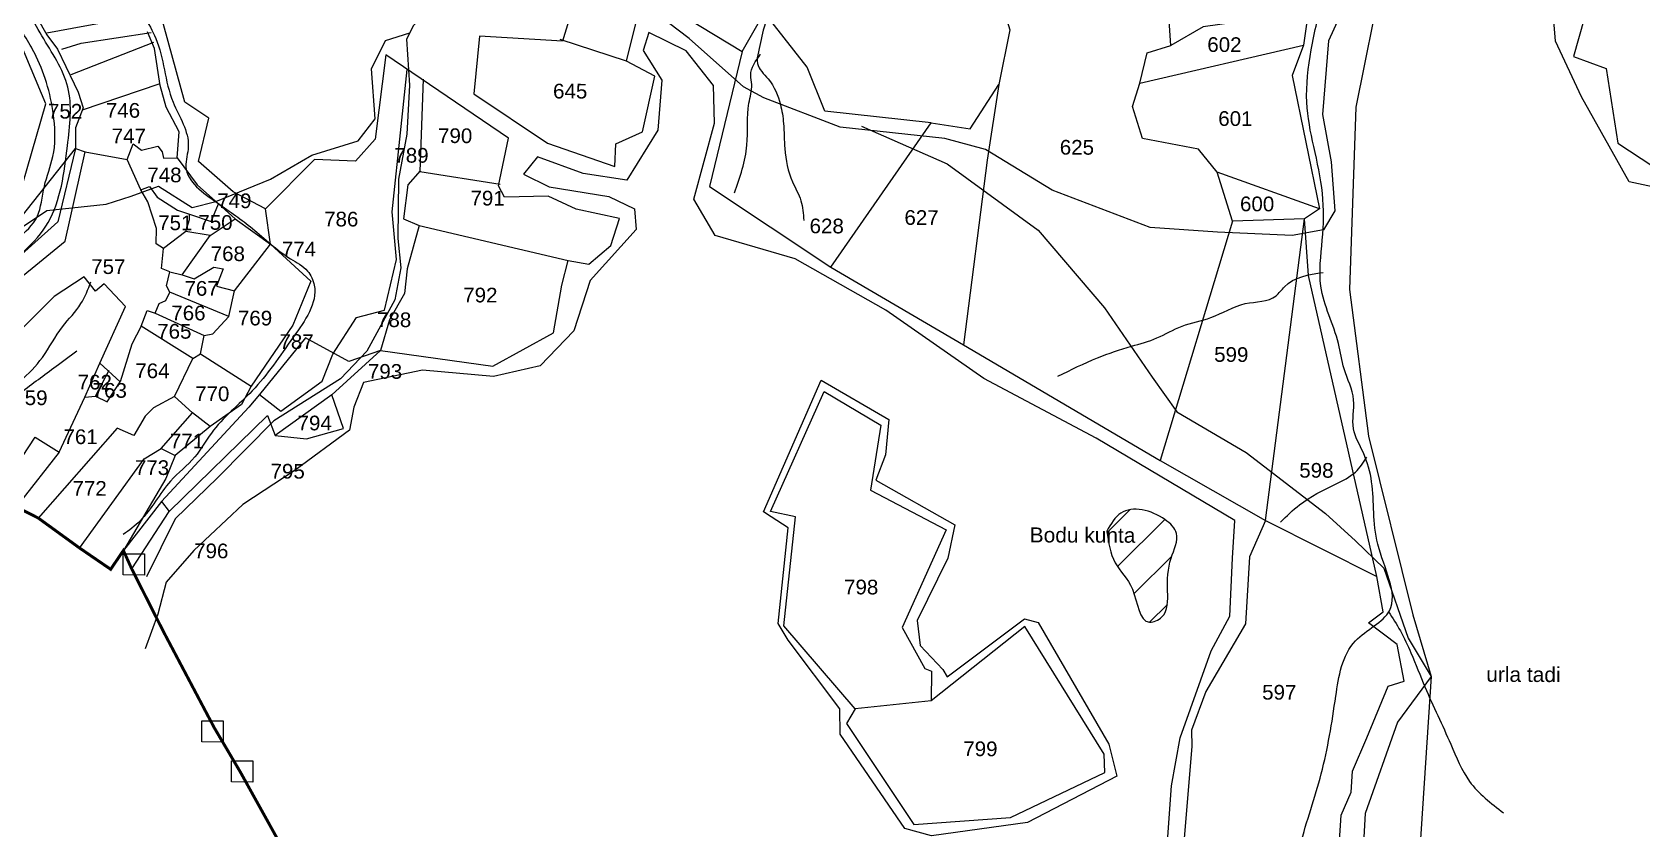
# Model space of a CAD drawing. Header units: inches. Extents: x 179671 to 186598, y 1613440 to 1621634.
# Drawn here: x 180495 to 182138, y 1616213 to 1617026 of the extents above; entities that cross this region are included whole.
import ezdxf
from ezdxf.enums import TextEntityAlignment as Align

# ---------------------------------------------------------------- set-up
doc = ezdxf.new("R2010")
doc.units = ezdxf.units.IN
doc.header["$LTSCALE"] = 15
doc.header["$MEASUREMENT"] = 0
for name, color, linetype in [('HILLS', 3, 'Continuous'), ('PLOT', 7, 'Continuous'), ('PLOT NO', 7, 'Continuous'), ('ROAD', 1, 'Continuous'), ('STREAM', 4, 'Continuous'), ('text1', 7, 'Continuous'), ('VILLAGE BOUNADRY', 5, 'Continuous'), ('VILLAGE BOUNADRY STONES', 1, 'Continuous')]:
    doc.layers.add(name, color=color, linetype=linetype)
doc.styles.get("Standard").update_dxf_attribs({"font": 'arial.ttf'})

msp = doc.modelspace()

# ---------------------------------------------------------------- hatches: boundary and pattern name
at = {"layer": 'STREAM'}
h = msp.add_hatch(dxfattribs=at)
h.set_pattern_fill('ANSI31', color=256, scale=254.535425, angle=-0.2316)
h.set_pattern_definition([(44.7684, (179073.567, 1616750.192), (-22.40683, 22.58873), [])])
edge = h.paths.add_edge_path()
edge.add_spline(control_points=[(181592, 1616516.4), (181596.1, 1616523.7), (181608.4, 1616545), (181645.3, 1616536.1), (181668.6, 1616512.9), (181654.2, 1616485.7), (181653.6, 1616458.7), (181655.2, 1616430.1), (181625, 1616417), (181623, 1616460.7), (181597.1, 1616482.3), (181593.7, 1616504.9), (181592, 1616516.4)], knot_values=[0, 0, 0, 0, 4.605874, 13.541889, 17.162116, 22.229746, 28.917718, 34.18549, 36.884854, 44.336815, 50.682563, 57.221071, 57.221071, 57.221071, 57.221071], degree=3, periodic=0)
h.paths.add_polyline_path([(181509.4, 1616500.9), (181625.1, 1616500.4), (181625.2, 1616523.7), (181509.5, 1616524.2)], flags=9)

# ---------------------------------------------------------------- linework, layer by layer
at = {"layer": 'HILLS'}
for points in [[(182162, 1617210.9), (182055.4, 1617282.1), (182009.6, 1617279.1), (181973.5, 1617228.2), (181937.9, 1617150.1), (181914, 1617114.4), (181873.3, 1617083), (181846.3, 1616949.2), (181839.9, 1616763), (181859.3, 1616613.5), (181904.4, 1616431), (181923.2, 1616368.1), (181888.7, 1616321.6), (181855.7, 1616228.3), (181851.1, 1616143.6)], [(182163.3, 1616864.8), (182125.4, 1616872.8), (182076.7, 1616959.7), (182050.1, 1617016.6), (182044.6, 1617083.5), (182073.1, 1617106), (182171.6, 1617102.4)]]:
    msp.add_lwpolyline(points, dxfattribs=at)
at = {"layer": 'PLOT'}
for points in [[(181101.6, 1616996.1), (181115.8, 1617052.3), (181135.3, 1617057), (181219.8, 1617006.1), (181237.6, 1617036.9), (181292, 1617156.5), (181332.9, 1617199.4), (181394.3, 1617269.3), (181428, 1617296), (181446.4, 1617334.9), (181448.7, 1617307), (181476.6, 1617339.2), (181614, 1617375), (181692.8, 1617375), (181762.5, 1617368.7), (181813.1, 1617357.5), (181856.7, 1617344.4), (181899.4, 1617361.6), (181966.7, 1617345.8), (181994.6, 1617347.8), (181999.3, 1617362.1)], [(181813.1, 1617357.5), (181810.6, 1617260.2), (181793.1, 1617205.6), (181799.6, 1617115.8), (181819.5, 1617099.8), (181800.8, 1617067.9), (181792.9, 1617012.3), (181781.1, 1616981.4), (181809.2, 1616845.4), (181793.8, 1616835.1)], [(181450.2, 1617166.3), (181493, 1617028.1), (181481.9, 1616972.3), (181470, 1616895.2), (181445.6, 1616706.7)], [(180471.1, 1617092.9), (180484.1, 1617083.5), (180486.8, 1617074.3), (180500.2, 1617040.4), (180509.8, 1617023), (180520.7, 1617008.4), (180537.7, 1616973.1), (180541.8, 1616964.6), (180547.1, 1616948.3), (180539.3, 1616928.2), (180539.3, 1616906.8)], [(182159.1, 1617087.8), (182074.5, 1617091.6), (182079.4, 1617039.4), (182068.3, 1617000.8), (182101.7, 1616988.7), (182113.7, 1616912.5), (182149.5, 1616888.8)], [(180470.9, 1616820.7), (180509, 1616952.5), (180457.7, 1617074.8)], [(181052.4, 1617069.1), (181036.4, 1617016.4), (180951.5, 1617021.6), (180945.8, 1616962.9), (181021.2, 1616912.5), (181089.8, 1616888.6), (181090.9, 1616911.8), (181118.1, 1616924), (181130.7, 1616980.7), (181101.6, 1616996.1), (181034, 1617018.1)], [(181800.8, 1617067.9), (181742.2, 1617051.5), (181722.1, 1617035.5), (181690.4, 1617031.3), (181657.4, 1617012.1)], [(180602.9, 1617041.8), (180535.7, 1617029.4), (180509.8, 1617024.5)], [(180596.6, 1616477.9), (180634.8, 1616536.5), (180735.3, 1616634.3), (180743.2, 1616613.9), (180775, 1616610.7), (180812.7, 1616621.1), (180800.8, 1616655.7), (180850.7, 1616700.8), (180965.3, 1616684.8), (181027.3, 1616718.8), (181035.8, 1616767.5), (181042.1, 1616792.8), (181063.4, 1616789), (181085.7, 1616808.1), (181094.7, 1616835.5), (181050.3, 1616845.1), (181021.9, 1616858.2), (180977.1, 1616857.4), (180971, 1616868.9), (180981.1, 1616917.6), (180856, 1617002.5), (180845.1, 1616916.5), (180825.2, 1616894.2), (180783.3, 1616895.6), (180733.3, 1616845.5), (180700.3, 1616862.9), (180664.6, 1616893.6), (180675.3, 1616938), (180650.7, 1616954.2), (180625.4, 1617047.1)], [(181219.8, 1617006.1), (181186.6, 1616868.3), (181310.4, 1616785.7), (181445.6, 1616706.7), (181646.5, 1616588.4), (181754.2, 1616527.4), (181867.6, 1616470.1), (181797.9, 1616777.4), (181793.8, 1616835.1), (181720.4, 1616832.8), (181704.8, 1616882.9), (181685.8, 1616906.2), (181628.5, 1616917.2), (181618.1, 1616949.7), (181625.8, 1616973.6), (181633.1, 1617004.7), (181657.4, 1617012.1), (181655.2, 1617042.6)], [(181412.8, 1616933.2), (181304.1, 1616944.9), (181286, 1616990), (181248.9, 1617037.3), (181237.6, 1617036.9)], [(180470.9, 1616820.7), (180539.3, 1616906.8), (180549.2, 1616903.4), (180592, 1616895.9), (180598, 1616911.8), (180606.6, 1616905.2), (180623.2, 1616909.4), (180627.8, 1616903.4), (180629.1, 1616897.1), (180643, 1616897.4), (180645.1, 1616923.9), (180631.6, 1616949.1), (180625.7, 1616971.4), (180619.9, 1617009.1), (180612.7, 1617026)], [(180525.2, 1617008.5), (180545, 1617014.5), (180616.6, 1617025.2)], [(180618.8, 1617015.3), (180534.4, 1616982.1)], [(181625.8, 1616973.6), (181792.9, 1617012.3)], [(180726.9, 1616655.9), (180748.9, 1616639), (180790.9, 1616669.4), (180801.9, 1616697.1), (180825.9, 1616734.5), (180854.5, 1616742), (180866.8, 1616793.6), (180862.6, 1616842.2), (180871.8, 1616929.5), (180877.7, 1616987.5)], [(180546.4, 1616946.3), (180624.7, 1616972.9)], [(180894.2, 1616977.8), (180890.6, 1616883.5), (180972.7, 1616870.7)], [(181310.4, 1616785.7), (181412.8, 1616933.2), (181452.4, 1616927.2), (181481.9, 1616972.3)], [(180539.3, 1616906.8), (180521.3, 1616832.2), (180440.1, 1616759.5), (180395.5, 1616711.1), (180341.9, 1616629.3)], [(180351, 1616624.8), (180455.5, 1616752.8), (180528.8, 1616812.4), (180549.2, 1616903.4)], [(180643, 1616897.4), (180663.4, 1616869.9), (180685.1, 1616850.6), (180702.3, 1616835.3), (180738.2, 1616809.2), (180779.5, 1616771.5), (180761.1, 1616726.6), (180718.6, 1616664.5), (180708.8, 1616645.8), (180676.7, 1616623.4), (180640.9, 1616593.8), (180631.5, 1616570.3), (180588.1, 1616496.7)], [(180676.7, 1616623.4), (180658.5, 1616637.2), (180640.1, 1616653.8), (180659, 1616692.7), (180606.1, 1616725.6), (180612.2, 1616741.5), (180620.4, 1616738.8), (180624.7, 1616748.7), (180631.5, 1616751.7), (180635.5, 1616760.4), (180632, 1616766.9), (180635.6, 1616781.1), (180626.9, 1616784.6), (180628.9, 1616804.8), (180621.5, 1616809.6), (180621.8, 1616825.3), (180613.1, 1616852.6), (180605.9, 1616864.9), (180592, 1616895.9)], [(180891, 1616884.3), (180878.4, 1616869.9), (180874.2, 1616835.3), (180889.9, 1616828.4), (180877.7, 1616784.3), (180875.2, 1616759), (180859.7, 1616732), (180850.7, 1616700.8)], [(180605.9, 1616864.9), (180614.8, 1616868.3), (180622.7, 1616857.4), (180643.2, 1616844), (180655.5, 1616840.1), (180677.7, 1616832.3), (180685.1, 1616850.6)], [(181809.2, 1616845.4), (181704.8, 1616882.9)], [(180648, 1616778), (180676.6, 1616818.3), (180702.3, 1616835.3)], [(180676.6, 1616818.3), (180652, 1616822.3), (180655.6, 1616834.6), (180655.5, 1616840.1)], [(180659, 1616692.7), (180666.8, 1616697.4), (180670.6, 1616716.2), (180679.4, 1616717.9), (180695.8, 1616735.4), (180701.4, 1616761.7), (180738.2, 1616809.2), (180733.3, 1616845.5)], [(181754.2, 1616527.4), (181793.8, 1616835.1)], [(180652, 1616822.3), (180628.9, 1616804.8)], [(180889.9, 1616828.4), (181042.1, 1616792.8)], [(181720.4, 1616832.8), (181646.5, 1616588.4)], [(180635.6, 1616781.1), (180648, 1616778), (180660.2, 1616773.8), (180680.3, 1616786), (180689.8, 1616784.2), (180683.1, 1616766.3), (180701.4, 1616761.7)], [(180606.1, 1616725.6), (180596.6, 1616707.2), (180584.8, 1616668.8), (180564.2, 1616687.8), (180590.2, 1616745.8), (180568.3, 1616768.9), (180559.7, 1616761.4), (180548, 1616775.9), (180517.3, 1616756), (180372, 1616610.4)], [(180695.8, 1616735.4), (180635.5, 1616760.4)], [(180620.4, 1616738.8), (180670.6, 1616716.2)], [(180850.7, 1616700.8), (180818.4, 1616689.6), (180773.9, 1616713.6), (180726.9, 1616655.9), (180716, 1616642.9), (180627, 1616546.7), (180634.8, 1616536.5)], [(180522.5, 1616597.2), (180548.9, 1616653.2), (180564.2, 1616687.8)], [(180666.8, 1616697.4), (180718.6, 1616664.5)], [(180559.5, 1616654.2), (180573.7, 1616680.6)], [(180640.1, 1616653.8), (180618.8, 1616642.4), (180610.3, 1616633.9), (180598.7, 1616614.2), (180581.7, 1616621.7), (180501.2, 1616529.8)], [(180548.9, 1616653.2), (180559.5, 1616654.2), (180571.4, 1616648.5), (180584.8, 1616668.8)], [(180800.8, 1616655.7), (180743.2, 1616613.9)], [(181335, 1616335), (181326.3, 1616320.2), (181394.9, 1616216.9), (181493.6, 1616224.3), (181589.9, 1616270), (181589.4, 1616288.7), (181508.4, 1616419), (181412.8, 1616343.3), (181335, 1616335), (181262.4, 1616419.9), (181274.3, 1616531.2), (181248.8, 1616536.5), (181303.4, 1616659), (181361.3, 1616624.5), (181350.8, 1616558.3), (181428.2, 1616517.8), (181383, 1616418.2), (181406.4, 1616376.2), (181413.1, 1616373.7), (181412.8, 1616343.3)], [(180626.8, 1616600.8), (180658.5, 1616637.2)], [(180458.1, 1616552.3), (180497.9, 1616612.4), (180522.5, 1616597.2), (180482.1, 1616545.2)], [(180543.4, 1616499.2), (180609.2, 1616590.4), (180626.8, 1616600.8), (180640.9, 1616593.8)], [(180627, 1616546.7), (180588.1, 1616496.7)], [(181754.2, 1616527.4), (181737.7, 1616490.1), (181733.7, 1616421.7), (181693, 1616352.7), (181678.6, 1616313.2), (181679, 1616296.6)], [(181669.9, 1616190.8), (181738.7, 1616193.3), (181756.3, 1616174.8), (181798.6, 1616172.5), (181828.7, 1616184.6), (181831.3, 1616226.7), (181841.4, 1616250.2), (181842.9, 1616271.6), (181857.5, 1616305.6), (181879.1, 1616358.3), (181895.7, 1616363.3), (181888.4, 1616400.9), (181859.2, 1616422.8), (181874, 1616434.2), (181867.6, 1616470.1)], [(181679, 1616296.6), (181679, 1616296.6), (181679, 1616296.6), (181669.9, 1616190.8), (181667.9, 1616162.1), (181684.8, 1616150.7), (181707.9, 1616048.3), (181721.9, 1616015.3), (181741.2, 1615895.3), (181774.1, 1615879.1), (181897.5, 1615896), (181904.7, 1616063.1)]]:
    msp.add_lwpolyline(points, dxfattribs=at)
at = {"layer": 'ROAD'}
for points in [[(181067.6, 1617110.3), (181057.6, 1617081.7), (181039.6, 1617087.9), (180998.5, 1617114), (180982.5, 1617119.8), (180948.1, 1617109.1), (180914.2, 1617060.2), (180884.1, 1617032.4), (180877.2, 1617018.5), (180880.1, 1616971.7), (180877.5, 1616921.7), (180869.1, 1616875.7), (180868.2, 1616815.1), (180871.2, 1616785.2), (180865.2, 1616752.6), (180836.7, 1616700), (180809.7, 1616671.9), (180741.8, 1616629), (180684.3, 1616570.9), (180641, 1616529.1), (180611.8, 1616469.8)], [(181838.5, 1617061), (181818.4, 1617016.8), (181812.1, 1616941.6), (181821.1, 1616893.5), (181824.7, 1616843.3), (181813.2, 1616824), (181781.4, 1616818.1), (181705, 1616821.7), (181636.4, 1616826.3), (181536.1, 1616864.5), (181468.2, 1616905.8), (181426.7, 1616917.3), (181319.7, 1616928.6), (181242, 1616958.6), (181221, 1616970), (181165.6, 1617019.3), (181123.4, 1617051.1)], [(180221.5, 1616629.1), (180288.6, 1616717.9), (180401.1, 1616789.4), (180468.6, 1616816.1), (180510.1, 1616843.6), (180570.6, 1616850.2), (180595.9, 1616858.2), (180623.8, 1616868.6), (180658.3, 1616846.6), (180682.5, 1616852.8), (180738.4, 1616875.6), (180780.5, 1616900.1), (180827.7, 1616914.9), (180845.1, 1616937.3), (180841.3, 1616988.4), (180855.8, 1617017.1), (180880.6, 1617025.1)], [(181650.2, 1616147.6), (181658.1, 1616256.6), (181666.8, 1616305.6), (181698.7, 1616394.3), (181717.7, 1616429.6), (181720.2, 1616489), (181722.6, 1616527.2), (181581.2, 1616611.3), (181466.6, 1616672.3), (181366.3, 1616741.8), (181273.8, 1616794.4), (181192.2, 1616818.1), (181170.6, 1616855.3), (181191.5, 1616932.9), (181190.5, 1616971.2), (181162.6, 1617006.7), (181124.4, 1617025.2), (181118.6, 1617006.9), (181137.9, 1616976.6), (181133.7, 1616925.8), (181102.1, 1616874.6), (181057.6, 1616881.6), (181010.8, 1616898.3), (180996.5, 1616880.7), (181022.7, 1616868), (181083.8, 1616858.1), (181110, 1616845.4), (181111.6, 1616824.3), (181064.6, 1616772.1), (181047.8, 1616720.8), (181013.4, 1616685), (180965.9, 1616674.4), (180893.4, 1616680.9), (180833.3, 1616668.1), (180823.5, 1616643), (180818.9, 1616619.6), (180763.3, 1616578.7), (180710, 1616543.5), (180660, 1616496.7), (180631.8, 1616464.3), (180623.1, 1616431.8), (180610.4, 1616396.4)], [(181341.5, 1616929.9), (181429, 1616891.2), (181522.1, 1616823.6), (181589.7, 1616744.5), (181638.2, 1616673.5), (181663.6, 1616638.1), (181734.4, 1616596.8), (181815.4, 1616534.4), (181846, 1616506.4), (181874.9, 1616478.5), (181899.6, 1616407.1), (181923.2, 1616368.1), (181908.4, 1616145.2)]]:
    msp.add_lwpolyline(points, dxfattribs=at)
at = {"layer": 'STREAM'}
msp.add_lwpolyline([(181319.6, 1616335.2), (181266.8, 1616405.2), (181256.6, 1616422.1), (181266.7, 1616519.7), (181249.3, 1616530.9), (181241.6, 1616536), (181300.3, 1616670.6), (181369.6, 1616630.5), (181366.2, 1616594.4), (181356.4, 1616568.6), (181436.8, 1616523), (181429.7, 1616488.9), (181398.5, 1616425.1), (181401.6, 1616399.9), (181424.5, 1616375.4), (181428.9, 1616367.7), (181507.9, 1616426.9), (181522.1, 1616423.1), (181594.2, 1616299.2), (181602.3, 1616266.5), (181511.1, 1616219.2), (181413.1, 1616205.4), (181385.7, 1616212.8), (181319.9, 1616309.4), (181319.6, 1616335.2)], dxfattribs=at)
for points in [[(180336.7, 1616632.4), (180359.1, 1616685.6), (180399.2, 1616730.6), (180456.8, 1616777.6), (180511.2, 1616831.5), (180531, 1616909.7), (180531.3, 1616969.6), (180504.9, 1617022), (180472.9, 1617070.5), (180429.2, 1617120.8), (180443.2, 1617173.6), (180486.2, 1617269.3), (180484.5, 1617322), (180544.2, 1617425.9), (180603.2, 1617509.3), (180645.8, 1617561.9), (180638.2, 1617618.5), (180680.8, 1617682.8), (180728.8, 1617769.5), (180744.1, 1617846.3), (180676.2, 1617974.9), (180639.1, 1618066.7), (180617.4, 1618117.8), (180561.3, 1618162.7), (180524.2, 1618246.2), (180478, 1618446.7), (180442.6, 1618703.1), (180441.9, 1618790.6), (180435.9, 1618841.6), (180440.5, 1618959.2)], [(181231.2, 1617331.1), (181198.6, 1617327.5), (181186.9, 1617342), (181178.3, 1617375.9), (181169.3, 1617409.8), (181148.8, 1617438.1), (181086.4, 1617463.8), (181044.1, 1617459.8), (180997.5, 1617451.2), (180939.9, 1617423.3), (180918.5, 1617401.7), (180894.8, 1617381.6), (180879.1, 1617372.5), (180852.7, 1617346), (180827.2, 1617330.9), (180789, 1617318), (180753.9, 1617300.6), (180707.6, 1617259), (180676.6, 1617219.1), (180667.2, 1617169.3), (180660.2, 1617152.7), (180616.7, 1617124.7), (180596.4, 1617104.7), (180597.4, 1617065.5), (180621.2, 1617019.3), (180638.8, 1616954.3), (180654.3, 1616908.9), (180651.9, 1616888.4), (180684.1, 1616851.4), (180719.8, 1616825.3), (180758.6, 1616794.5), (180776.1, 1616781.9), (180782.9, 1616767.4), (180761.7, 1616714.6), (180719.6, 1616659.7), (180677.9, 1616616.4), (180661, 1616592.2), (180636.2, 1616567.5), (180605.1, 1616526.9), (180587.9, 1616512.9)], [(181861.9, 1615447.2), (181872.1, 1615470.8), (181874.5, 1615503.5), (181889.7, 1615541.4), (181899.3, 1615580.1), (181908.5, 1615619.5), (181894.8, 1615688.7), (181857.1, 1615760.4), (181833.3, 1615827.2), (181819.6, 1615850.7), (181797.7, 1615957.6), (181778.7, 1616039.1), (181786.1, 1616075.9), (181781.4, 1616112.8), (181784, 1616170.1), (181789.6, 1616196), (181811, 1616268.8), (181825.8, 1616347.9), (181846, 1616404.5), (181880.6, 1616435.2), (181868.7, 1616503.1), (181862.4, 1616566.6), (181854, 1616596.2), (181843.8, 1616621), (181844, 1616650.5), (181834.4, 1616682), (181828.5, 1616707.9), (181810.6, 1616766.4), (181812, 1616813.4), (181812.2, 1616861.1), (181803.3, 1616908.9), (181796.2, 1616954.2), (181800.7, 1617007.6), (181814.2, 1617062.5), (181838, 1617114.3), (181867.8, 1617157), (181931.6, 1617244), (181964.5, 1617291), (181978.5, 1617322.9), (181981, 1617339.2), (182008.2, 1617346.3), (182038.4, 1617358.9), (182053.6, 1617369.7), (182054.9, 1617397.4), (182060.5, 1617436.7)], [(181464.5, 1617344), (181450.7, 1617315.6), (181442.1, 1617302.7), (181428.2, 1617285.3), (181407.9, 1617271.2), (181396.2, 1617256.3), (181383.5, 1617244.5), (181366, 1617229.6), (181350.4, 1617206.2), (181328.1, 1617186.2), (181318.1, 1617166.9), (181304.2, 1617156.2), (181292, 1617141.6), (181275.8, 1617108.2), (181266.3, 1617089.7), (181259.9, 1617075.4), (181255.2, 1617065.4), (181242.2, 1617030.7), (181236.3, 1617005.6), (181235.4, 1616993.7), (181246.4, 1616977.9), (181258.8, 1616951.8), (181262, 1616932.5), (181263.3, 1616906.8), (181271.2, 1616872.8), (181279.7, 1616853.7), (181282.7, 1616833.5)], [(180315.8, 1616641), (180319.3, 1616664.3), (180351, 1616701.3), (180390.1, 1616726.6), (180422.1, 1616768), (180453.1, 1616798), (180500, 1616837.3), (180507.4, 1616868.4), (180516.1, 1616898.7), (180517.2, 1616937.3), (180499.2, 1617000.7), (180477.2, 1617040.5), (180450.1, 1617081.8), (180402.9, 1617040), (180329, 1616979.1), (180295.8, 1616953.2), (180257.2, 1616889.6), (180210.5, 1616857.5), (180181.1, 1616827.2), (180144.4, 1616817.4), (180105.6, 1616781.5)], [(181212.1, 1616861.6), (181224.6, 1616910.4), (181226.7, 1616953.2), (181229.5, 1616972.3), (181228.5, 1616981.8), (181238.6, 1617003.1)], [(180385.3, 1616599.7), (180420.3, 1616632.8), (180454.8, 1616650.9), (180505.4, 1616693.8), (180526, 1616725.1), (180544.7, 1616748.6), (180554.9, 1616771)], [(181542.2, 1616674.6), (181582.6, 1616693.3), (181617.2, 1616705.2), (181643.2, 1616713.6), (181668.8, 1616725.6), (181698.4, 1616734.4), (181733.4, 1616748.6), (181764.8, 1616756.6), (181773.4, 1616765.9), (181812.9, 1616780.5)], [(180398.4, 1616591.5), (180414.8, 1616606.6), (180442.3, 1616623.9), (180456.7, 1616635.8), (180483.5, 1616657.8), (180519.3, 1616684.7), (180540.6, 1616700.5)], [(181769.2, 1616525.7), (181788.9, 1616543.3), (181825.5, 1616564.5), (181845.8, 1616576.8), (181857.4, 1616591.9)], [(181592, 1616516.4), (181606.4, 1616534.9), (181651.4, 1616528.3), (181663.2, 1616514.1), (181657.7, 1616489), (181654.1, 1616455.1), (181648.3, 1616428.9), (181635.7, 1616423.5), (181618.2, 1616457.2), (181600.5, 1616484.2), (181592, 1616516.4)], [(181879.7, 1616434.1), (181891.7, 1616414.7), (181902.5, 1616392.2), (181916.8, 1616357.4), (181943.2, 1616298.9), (181962.4, 1616261), (181997, 1616228.9)]]:
    msp.add_spline(points, degree=3, dxfattribs=at)
at = {"layer": 'VILLAGE BOUNADRY', "const_width": 3}
msp.add_lwpolyline([(180831.2, 1616047.6), (180707.6, 1616270.4), (180680.8, 1616315.9), (180629.3, 1616413.3), (180596.6, 1616477.9), (180588.1, 1616496.7), (180575.1, 1616477.5), (180543.4, 1616499.2), (180501.2, 1616529.8), (180479.1, 1616541)], dxfattribs=at)
at = {"layer": 'VILLAGE BOUNADRY STONES'}
for points in [[(180587.8, 1616493.3), (180609.7, 1616493.2), (180609.6, 1616471.6), (180587.7, 1616471.7)], [(180668.2, 1616322.8), (180690, 1616322.8), (180689.9, 1616301.2), (180668.1, 1616301.3)], [(180698.5, 1616282), (180720.4, 1616282), (180720.3, 1616260.4), (180698.5, 1616260.5)]]:
    msp.add_lwpolyline(points, close=True, dxfattribs=at)

# ---------------------------------------------------------------- texts
at = {"layer": 'PLOT NO'}
for s, p in [('602', (181712.1, 1617013)), ('645', (181044.2, 1616965.5)), ('752', (180528.6, 1616945)), ('746', (180587.7, 1616945.9)), ('601', (181723.3, 1616937.5)), ('747', (180593.6, 1616919.8)), ('790', (180926.8, 1616920)), ('789', (180882.2, 1616900)), ('625', (181561.5, 1616908.2)), ('748', (180630, 1616880)), ('749', (180701.4, 1616853.6)), ('791', (180959.9, 1616856.3)), ('600', (181745.5, 1616850.4)), ('751', (180641.1, 1616831.1)), ('750', (180682.1, 1616831.5)), ('786', (180810.5, 1616834.9)), ('628', (181306.1, 1616827.9)), ('627', (181402.9, 1616836.5)), ('768', (180694.7, 1616799.6)), ('774', (180767.3, 1616804.4)), ('757', (180572.7, 1616786.4)), ('767', (180667.9, 1616764.2)), ('792', (180952.5, 1616757.4)), ('766', (180654.5, 1616739.1)), ('769', (180722.5, 1616733.9)), ('788', (180864.5, 1616732.2)), ('765', (180640.1, 1616720.4)), ('787', (180764.9, 1616709.9)), ('599', (181719.1, 1616696.7)), ('764', (180617.7, 1616680.1)), ('793', (180855.2, 1616679.5)), ('762', (180558.9, 1616668.5)), ('759', (180493.2, 1616652.6)), ('763', (180574.2, 1616660.1)), ('770', (180678.8, 1616656.7)), ('794', (180783.4, 1616626.8)), ('761', (180544.4, 1616612.8)), ('771', (180653, 1616608.4)), ('773', (180617.3, 1616581.3)), ('795', (180755.8, 1616577.6)), ('598', (181806, 1616578.5)), ('772', (180553.6, 1616560.1)), ('796', (180677.8, 1616496.3)), ('798', (181341.3, 1616459.4)), ('597', (181768.1, 1616352)), ('799', (181463, 1616294.3))]:
    msp.add_text(s, height=15, rotation=359.7684, dxfattribs=at).set_placement(p, align=Align.MIDDLE_CENTER)
at = {"layer": 'text1'}
for s, p in [('Bodu kunta', (181513.3, 1616505)), ('urla tadi', (181979.4, 1616362.7))]:
    msp.add_text(s, height=15.27, rotation=359.7684, dxfattribs=at).set_placement(p)

doc.saveas('drawing.dxf')
